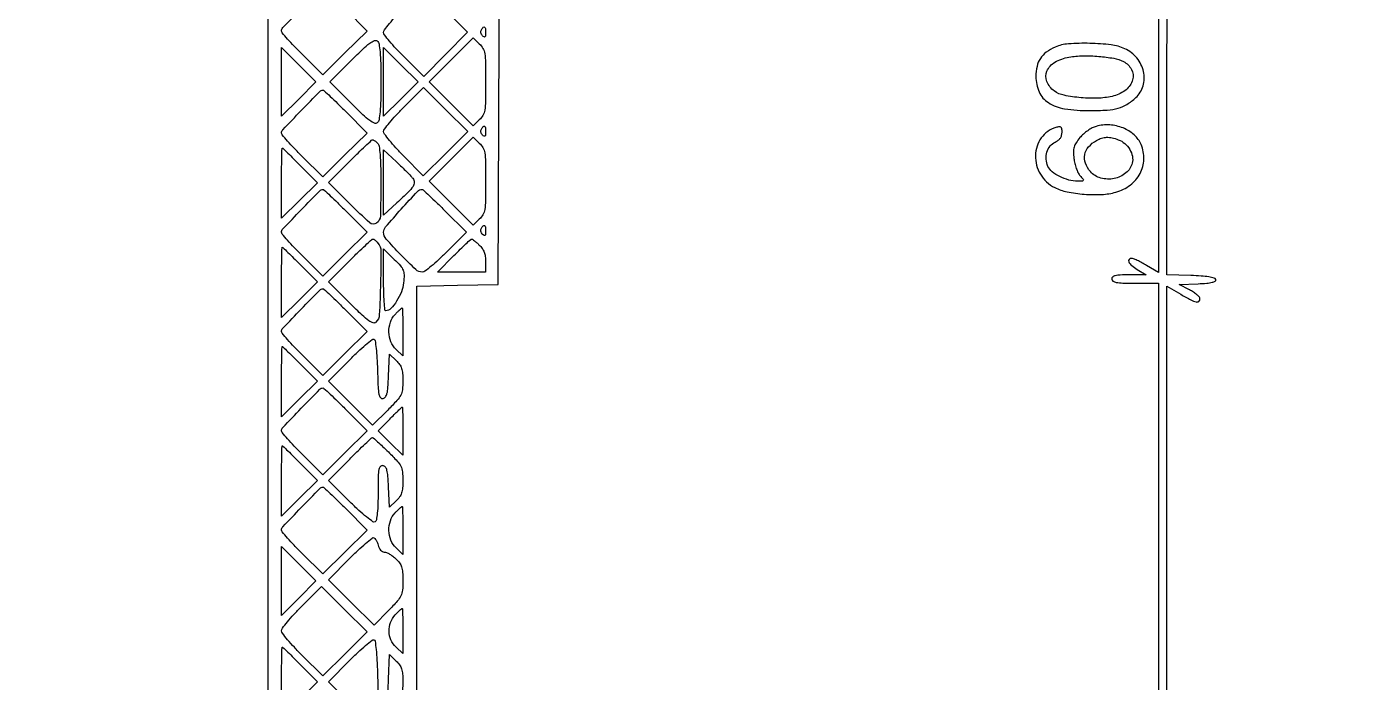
# Model space of a CAD drawing. Extents: x 0 to 836, y 5 to 589.
# Drawn here: x 98.1 to 139.16, y 268.54 to 288.66 of the extents above; entities that cross this region are included whole.
import ezdxf

# ---------------------------------------------------------------- set-up
doc = ezdxf.new("R2010")
doc.units = 0
doc.header["$MEASUREMENT"] = 0

msp = doc.modelspace()

# ---------------------------------------------------------------- linework, layer by layer
for points in [[(201.712326, 537.783562, -0.000001), (217.055896, 537.76491, -0.426088)], [(546.939, 229.3929, -0.000106), (546.943559, 250.949215, -0.000176), (546.957638, 269.095817, -0.000001), (546.976289, 285.583213, -0.415883)], [(836.0595, 588.6891), (420.497259, 588.710259, 0.000013), (261.145696, 588.714318, 0.000021), (126.989856, 588.708632), (4.934769, 588.698274, 0.19889), (4.878609, 588.675009, 0.198853), (4.855343, 588.618859), (4.83877, 516.273901, 0.000036), (4.826254, 436.744061, 0.000021), (4.8222, 342.282364), (4.8222, 95.946129), (4.469225, 95.920114, 0.031904), (4.160456, 95.877435, 0.315999), (4.075312, 95.787407, 0.415411), (4.137995, 95.703578, 0.035338), (4.43445, 95.6826), (4.8222, 95.6826), (4.8222, 50.2101), (4.8222, 4.7376), (420.462, 4.7376), (836.1018, 4.7376)], [(201.712326, 185.847562, -0.000001), (217.055896, 185.82891, -0.426088)], [(604.852986, 529.408162, -0.000002), (620.423836, 529.389509, -0.550615)], [(308.18842, 529.408162, -0.000002), (322.638019, 529.38951, -0.415836)], [(238.738155, 529.614638, -0.000002), (224.300981, 529.63329, -0.415836)], [(531.796111, 538.074638, -0.000002), (517.6951, 538.093291, -0.426056)], [(413.368417, 538.074638, -0.000002), (399.676779, 538.093291, -0.415815)], [(206.267293, 233.405114, -0.000001), (217.051222, 233.389599, -0.0589)], [(77.850638, 481.579418, -0.000002), (77.869294, 494.031443, -0.550517)], [(336.166934, 548.220763, -0.000002), (326.827688, 548.233536, -0.413812)], [(77.644162, 421.684687, -0.000002), (77.625507, 409.236574, -0.415775)], [(333.609652, 529.614638, -0.000003), (323.198363, 529.633296, -0.415688)], [(383.716206, 529.408162, -0.000003), (394.123716, 529.389504, -0.425916)], [(260.324089, 280.728444, -0.000002), (260.333986, 287.287743, -0.41377)], [(77.841889, 210.212758, -0.000002), (77.851786, 217.49274, -0.413814)], [(68.652554, 335.280239, -0.000012), (68.672972, 321.077246, -0.000309), (68.688474, 301.604946, -0.000063), (68.690329, 267.04413), (68.685458, 198.7677)], [(132.822, 290.6856), (132.822, 285.902134), (132.822, 281.118668), (132.455017, 281.333734, 0.010753), (132.307298, 281.416088, 0.013531), (132.166955, 281.485624, 0.011674), (132.047454, 281.537508, 0.096868), (131.989717, 281.5488, 0.218616), (131.913531, 281.513817, 0.30655), (131.90521, 281.44176, 0.101596), (131.995632, 281.3305, 0.034596), (132.16635, 281.209473), (132.4413, 281.041832), (131.91255, 281.041516, 0.009996), (131.643601, 281.035978, 0.048921), (131.493128, 281.015027, 0.110787), (131.413239, 280.975766, 0.227124), (131.3838, 280.9143, 0.266366), (131.420279, 280.850683, 0.088943), (131.5248, 280.812282, 0.037256), (131.723814, 280.792275, 0.00643), (132.1029, 280.7874), (132.822, 280.7874), (132.822, 261.6678)], [(133.0758, 261.623305), (133.0758, 280.69841), (133.502523, 280.446805, 0.009298), (133.812243, 280.271866, 0.065443), (133.973657, 280.210212, 0.236264), (134.054784, 280.229195, 0.222811), (134.091, 280.306431, 0.180386), (134.071114, 280.359757, 0.035725), (133.997808, 280.43308, 0.033672), (133.89522, 280.510547, 0.025766), (133.77375, 280.581381), (133.4565, 280.7451), (134.033268, 280.770246, 0.010182), (134.297494, 280.787162, 0.036329), (134.464742, 280.813625, 0.069509), (134.557766, 280.849528, 0.360342), (134.576341, 280.897146, 0.251947), (134.52716, 280.943646, 0.025187), (134.36352, 280.979109, 0.023026), (134.129293, 281.006641, 0.009412), (133.809223, 281.023344), (133.0758, 281.047787), (133.0758, 285.871687, -0.000843), (133.080013, 288.370431, -0.004709), (133.09714, 289.709544, -0.002526)], [(108.033687, 267.88641), (107.357287, 268.558843), (108.011503, 269.216918, -0.008182), (108.268472, 269.46708, -0.012728), (108.498832, 269.673298, -0.006929), (108.696114, 269.836402, -0.254596), (108.751809, 269.846444, -0.285226), (108.788568, 269.802347, -0.007983), (108.820345, 269.545776, -0.013454), (108.846374, 269.222545, -0.007349), (108.861784, 268.82507, 0.003506), (108.879785, 268.245778, 0.033885)], [(109.182356, 268.228609, 0.006229), (109.200911, 268.638597), (109.225523, 269.38939), (109.433561, 269.193948, -0.048698), (109.538488, 269.074143, -0.075631), (109.60071, 268.951953, -0.059811), (109.63225, 268.796791, -0.020268), (109.6416, 268.566213, -0.027995), (109.626588, 268.298303, -0.092548)]]:
    msp.add_lwpolyline(points, format="xyb")
for points in [[(105.4962, 290.679876), (105.4962, 266.614038)], [(110.0646, 262.634489), (110.0646, 280.698277), (111.31245, 280.721688), (112.5603, 280.7451), (112.582116, 285.79995), (112.603931, 290.8548)]]:
    msp.add_lwpolyline(points)
for points in [[(107.888191, 289.182021), (108.541913, 288.524443), (107.865123, 287.851623), (107.188333, 287.178802), (106.553767, 287.809134, -0.006272), (106.310589, 288.056826, -0.009458), (106.105604, 288.279194, -0.004832), (105.938915, 288.470724, -0.178485), (105.9192, 288.524193, -0.192259), (105.960519, 288.627678, -0.001907), (106.52223, 289.214452, -0.001843), (107.089416, 289.798121, -0.201678), (107.188067, 289.8396, -0.189182), (107.218886, 289.827507, -0.001546), (107.41287, 289.646436, -0.005248), (107.634255, 289.434087, -0.003319)], [(110.953572, 287.809876), (110.280074, 287.132405), (109.664737, 287.743635, -0.00967), (109.428996, 287.987038, -0.013809), (109.230155, 288.212631, -0.009678), (109.075236, 288.405987, -0.165519), (109.0494, 288.481893, -0.164102), (109.07506, 288.557972, -0.009578), (109.229166, 288.75258, -0.01369), (109.426919, 288.97974, -0.009593), (109.661368, 289.225001), (110.273337, 289.841081), (110.950204, 289.164215), (111.62707, 288.487348)], [(112.1796, 288.46908, -0.02285), (112.175618, 288.38199, -0.178281), (112.15845, 288.345921, -0.339454), (112.129996, 288.342513, -0.062607), (112.085451, 288.377109, -0.074436), (112.053737, 288.419991, -0.072722), (112.035656, 288.470618, -0.077894), (112.033521, 288.520999, -0.11056), (112.048144, 288.563229, -0.044558), (112.106732, 288.641488, -0.382301), (112.146688, 288.645852, -0.217734), (112.173645, 288.598826, -0.022936)], [(108.9648, 286.9632, -0.004846), (108.959346, 286.400487, -0.017151), (108.939966, 286.039827, -0.021741), (108.908406, 285.801127, -0.177618), (108.854044, 285.707598, -0.283564), (108.766748, 285.695287, -0.057072), (108.625005, 285.777678, -0.030349), (108.413927, 285.955913, -0.006606), (108.073479, 286.289439), (107.403669, 286.9632), (108.073479, 287.636961, -0.006606), (108.413927, 287.970487, -0.030349), (108.625005, 288.148722, -0.057072), (108.766748, 288.231113, -0.283564), (108.854044, 288.218802, -0.177618), (108.908406, 288.125273, -0.021741), (108.939966, 287.886573, -0.017151), (108.959346, 287.525913, -0.004846)], [(112.1796, 286.9632, -0.004241), (112.174515, 286.363677, -0.036928), (112.150376, 286.098516, -0.08434), (112.093859, 285.935054, -0.079023), (111.985591, 285.795232), (111.791581, 285.612969), (111.120425, 286.288085), (110.449269, 286.9632), (111.120425, 287.638315), (111.791581, 288.313431), (111.985591, 288.131168, -0.079023), (112.093859, 287.991346, -0.08434), (112.150376, 287.827884, -0.036928), (112.174515, 287.562723, -0.004241)], [(129.6495, 288.028947, 0.053672), (129.377015, 287.871871, 0.089458), (129.194664, 287.680853, 0.090403), (129.091722, 287.439681, 0.055837), (129.0573, 287.1324, 0.10406), (129.158034, 286.653623, 0.148393), (129.439181, 286.326118, 0.105117), (129.938665, 286.13964, 0.03681), (130.707, 286.082475, 0.014948), (131.246593, 286.098244, 0.05366), (131.586003, 286.155223, 0.072223), (131.850555, 286.272648, 0.044209), (132.122755, 286.479702, 0.140323), (132.345123, 286.83971, 0.124029), (132.357362, 287.281581, 0.116908), (132.155911, 287.69664, 0.115538), (131.788834, 287.979253, 0.076424), (131.363718, 288.098515, 0.024439), (130.707138, 288.145932, 0.024038), (130.053657, 288.129694, 0.085905)], [(131.742124, 287.586287, -0.152341), (131.990614, 287.342515, -0.193791), (132.025503, 287.025997, -0.158165), (131.825144, 286.724661, -0.101891), (131.447476, 286.534146, -0.056119), (130.999866, 286.465581, -0.030501), (130.44292, 286.477336, -0.02923), (129.92182, 286.551053, -0.110494), (129.622763, 286.684269, -0.135251), (129.394903, 286.976196, -0.203488), (129.397325, 287.294652, -0.162529), (129.641682, 287.566968, -0.086537), (130.0725, 287.721585, -0.038102), (130.497101, 287.762371, -0.025119), (130.987637, 287.74734, -0.02485), (131.44367, 287.687465, -0.073437)], [(107.888191, 286.051821), (108.541913, 285.394243), (107.865123, 284.721423), (107.188333, 284.048602), (106.553767, 284.678934, -0.006272), (106.310589, 284.926626, -0.009458), (106.105604, 285.148994, -0.004832), (105.938915, 285.340524, -0.178485), (105.9192, 285.393993, -0.192259), (105.960519, 285.497478, -0.001907), (106.52223, 286.084252, -0.001843), (107.089416, 286.667921, -0.201678), (107.188067, 286.7094, -0.189182), (107.218886, 286.697307, -0.001546), (107.41287, 286.516236, -0.005248), (107.634255, 286.303887, -0.003319)], [(110.947993, 284.759975), (110.267568, 284.07955), (109.658685, 284.696525, -0.009404), (109.425401, 284.941976, -0.013443), (109.228603, 285.168956, -0.009308), (109.074963, 285.363363, -0.163579), (109.049601, 285.438411, -0.165057), (109.074917, 285.513407, -0.009361), (109.229225, 285.707602, -0.013524), (109.42693, 285.934293, -0.00945), (109.661368, 286.179401), (110.273337, 286.795481), (110.950878, 286.117941), (111.628418, 285.4404)], [(112.1796, 285.42348, -0.02285), (112.175618, 285.33639, -0.178281), (112.15845, 285.300321, -0.339454), (112.129996, 285.296913, -0.062607), (112.085451, 285.331509, -0.074436), (112.053737, 285.374391, -0.072722), (112.035656, 285.425018, -0.077894), (112.033521, 285.475399, -0.11056), (112.048144, 285.517629, -0.044558), (112.106732, 285.595888, -0.382301), (112.146688, 285.600252, -0.217734), (112.173645, 285.553226, -0.022936)], [(130.904364, 285.598001, 0.055757), (130.785335, 285.550242, 0.028701), (130.648286, 285.466149, 0.028124), (130.515614, 285.362333, 0.037788), (130.408857, 285.253344, 0.029405), (130.290821, 285.095045, 0.074549), (130.230761, 284.96515, 0.072535), (130.210557, 284.821216, 0.026727), (130.222637, 284.616012, 0.031012), (130.249503, 284.46339, 0.027174), (130.29591, 284.30821, 0.028137), (130.353462, 284.172533, 0.069644), (130.414007, 284.083367, -0.010125), (130.507995, 283.975187, -0.29066), (130.512543, 283.940215, -0.281034), (130.482741, 283.920414, -0.009632), (130.336695, 283.9176, -0.06538), (130.066144, 283.953129, -0.050678), (129.788062, 284.058568, -0.053033), (129.555839, 284.207302, -0.117448), (129.427452, 284.372266, -0.088801), (129.371887, 284.589524, -0.091593), (129.396118, 284.810083, -0.097345), (129.494816, 284.996838, -0.116273), (129.651834, 285.118457, 0.05591), (129.742624, 285.172784, 0.077484), (129.808225, 285.241089, 0.081855), (129.847516, 285.323013, 0.071083), (129.861, 285.417381, 0.033646), (129.853749, 285.525015, 0.197222), (129.825967, 285.573093, 0.203472), (129.773041, 285.58694, 0.035991), (129.67065, 285.564311, 0.166211), (129.222601, 285.24521, 0.151956), (129.04334, 284.705924, 0.141227), (129.197458, 284.129575, 0.139974), (129.635059, 283.72128, 0.068762), (130.013845, 283.589282, 0.030667), (130.538277, 283.517146, 0.030666), (131.078529, 283.509546, 0.056497), (131.511904, 283.579537, 0.094057), (131.950497, 283.797141, 0.109336), (132.251659, 284.151179, 0.113597), (132.368229, 284.587896, 0.108016), (132.285614, 285.040405, 0.11261), (132.073483, 285.337511, 0.085907), (131.732827, 285.548756, 0.080936), (131.320923, 285.641802, 0.082894)], [(106.492778, 284.401689), (107.019168, 283.870578), (106.469184, 283.325483), (105.9192, 282.780388), (105.9192, 283.856594, -0.002054), (105.920896, 284.269264, -0.003426), (105.926131, 284.616664, -0.000473), (105.933145, 284.923378, -0.407257), (105.942794, 284.9328, -0.193708), (105.958794, 284.92636, -0.000647), (106.114084, 284.776786, -0.003383), (106.289276, 284.605301, -0.002097)], [(108.86328, 285.08508, -0.161484), (108.910291, 284.99142, -0.015431), (108.939798, 284.734008, -0.015073), (108.959007, 284.372783, -0.005746), (108.9648, 283.868739, -0.007702), (108.949104, 282.849903, -0.234602), (108.832135, 282.631492, -0.349844), (108.624746, 282.642872, -0.013642), (108.029316, 283.203356), (107.357287, 283.871443), (108.011009, 284.529021, -0.00347), (108.265094, 284.781083, -0.005473), (108.486951, 284.993436, -0.001679), (108.681109, 285.174027, -0.188655), (108.713245, 285.1866, -0.123383), (108.738329, 285.180315, -0.025963), (108.77733, 285.156778, -0.025733), (108.820854, 285.123943, -0.021906)], [(112.1796, 283.9176, -0.004241), (112.174515, 283.318077, -0.036928), (112.150376, 283.052916, -0.08434), (112.093859, 282.889454, -0.079023), (111.985591, 282.749632), (111.791581, 282.567369), (111.120425, 283.242485), (110.449269, 283.9176), (111.120425, 284.592715), (111.791581, 285.267831), (111.985591, 285.085568, -0.079023), (112.093859, 284.945746, -0.08434), (112.150376, 284.782284, -0.036928), (112.174515, 284.517123, -0.004241)], [(131.585368, 285.190376, -0.085784), (131.785597, 285.071853, -0.082624), (131.937481, 284.891641, -0.086689), (132.017651, 284.680243, -0.109293), (132.01177, 284.4716, -0.16313), (131.818244, 284.169218, -0.119704), (131.455358, 283.998469, -0.116706), (131.04702, 284.011066, -0.150427), (130.73106, 284.209958, -0.088728), (130.576434, 284.471833, -0.138217), (130.555187, 284.731353, -0.134064), (130.672982, 284.969376, -0.081178), (130.9185, 285.169019, -0.05298), (131.074225, 285.237601, -0.069353), (131.227311, 285.263958, -0.063219), (131.392464, 285.248345, -0.035715)], [(109.944936, 284.006384, -0.168991), (109.988823, 283.885583, -0.1476), (109.951588, 283.755815, -0.056938), (109.804969, 283.576808, -0.008051), (109.457432, 283.249993), (109.0494, 282.878487), (109.0494, 283.880958), (109.0494, 284.883429), (109.447215, 284.506264, -0.003365), (109.606846, 284.352866, -0.003836), (109.757519, 284.203844, -0.003481), (109.883538, 284.075504, -0.021507)], [(107.888191, 283.006221), (108.541913, 282.348643), (107.865123, 281.675823), (107.188333, 281.003002), (106.553767, 281.633334, -0.006272), (106.310589, 281.881026, -0.009458), (106.105604, 282.103394, -0.004832), (105.938915, 282.294924, -0.178485), (105.9192, 282.348393, -0.192259), (105.960519, 282.451878, -0.001907), (106.52223, 283.038652, -0.001843), (107.089416, 283.622321, -0.201678), (107.188067, 283.6638, -0.189182), (107.218886, 283.651707, -0.001546), (107.41287, 283.470636, -0.005248), (107.634255, 283.258287, -0.003319)], [(110.929876, 283.010137), (111.587395, 282.356474), (110.976165, 281.741137, -0.009648), (110.732783, 281.505396, -0.013783), (110.507253, 281.306555, -0.009645), (110.313953, 281.151599, -0.165601), (110.238194, 281.1258, -0.190621), (110.039596, 281.204369, -0.011446), (109.572253, 281.663316, -0.011669), (109.127213, 282.142729, -0.183234), (109.0494, 282.347933, -0.179149), (109.109856, 282.511248, -0.005512), (109.591112, 283.059847, -0.005023), (110.087261, 283.601945, -0.207811), (110.229659, 283.6638, -0.188632), (110.258212, 283.652631, -0.001315), (110.452961, 283.471787, -0.004821), (110.674747, 283.260708, -0.003037)], [(112.1796, 282.37788, -0.02285), (112.175618, 282.29079, -0.178281), (112.15845, 282.254721, -0.339454), (112.129996, 282.251313, -0.062607), (112.085451, 282.285909, -0.074436), (112.053737, 282.328791, -0.072722), (112.035656, 282.379418, -0.077894), (112.033521, 282.429799, -0.11056), (112.048144, 282.472029, -0.044558), (112.106732, 282.550288, -0.382301), (112.146688, 282.554652, -0.217734), (112.173645, 282.507626, -0.022936)], [(108.876649, 282.018378, -0.174278), (108.966229, 281.771158, -0.006914), (108.95522, 280.795674, -0.006652), (108.917638, 279.817915, -0.185798), (108.815624, 279.588942, -0.284198), (108.728541, 279.568509, -0.075667), (108.596027, 279.636551, -0.033362), (108.391084, 279.806428, -0.005911), (108.033018, 280.154076), (107.357287, 280.825843), (108.011009, 281.483421, -0.003938), (108.265559, 281.735472, -0.006165), (108.488878, 281.947836, -0.00212), (108.683621, 282.126976, -0.186998), (108.719806, 282.141, -0.136641), (108.747531, 282.133279, -0.030097), (108.788598, 282.10498, -0.029176), (108.833647, 282.065318, -0.024467)], [(111.983797, 281.957053, -0.051442), (112.073042, 281.85402, -0.060791), (112.133634, 281.740309, -0.056245), (112.168203, 281.608122, -0.035869), (112.1796, 281.449453), (112.1796, 281.1258), (111.441998, 281.1258), (110.704397, 281.1258), (111.2067, 281.6334, -0.003676), (111.40209, 281.827969, -0.00578), (111.573054, 281.991892, -0.001865), (111.72245, 282.130816, -0.188528), (111.748499, 282.141, -0.157869), (111.772338, 282.133281, -0.009303), (111.83391, 282.086966, -0.013305), (111.905913, 282.027523, -0.009363)], [(106.492778, 281.356089), (107.019168, 280.824978), (106.469184, 280.279883), (105.9192, 279.734788), (105.9192, 280.810994, -0.002054), (105.920896, 281.223664, -0.003426), (105.926131, 281.571064, -0.000473), (105.933145, 281.877778, -0.407257), (105.942794, 281.8872, -0.193708), (105.958794, 281.88076, -0.000647), (106.114084, 281.731186, -0.003383), (106.289276, 281.559701, -0.002097)], [(109.662502, 280.802224, -0.066732), (109.594387, 280.521181, -0.04824), (109.448961, 280.233073, -0.049407), (109.273197, 280.00781, -0.205176), (109.118172, 279.9414, -0.38735), (109.090542, 279.966583, -0.005036), (109.069602, 280.219807, -0.011306), (109.054345, 280.525764, -0.006803), (109.0494, 280.889169), (109.0494, 281.836939), (109.376695, 281.517344, -0.01703), (109.568542, 281.316803, -0.087465), (109.649286, 281.186486, -0.097618), (109.676194, 281.043168, -0.023876)], [(107.888191, 279.960621), (108.541913, 279.303043), (107.865123, 278.630223), (107.188333, 277.957402), (106.553767, 278.587734, -0.006272), (106.310589, 278.835426, -0.009458), (106.105604, 279.057794, -0.004832), (105.938915, 279.249324, -0.178485), (105.9192, 279.302793, -0.192259), (105.960519, 279.406278, -0.001907), (106.52223, 279.993052, -0.001843), (107.089416, 280.576721, -0.201678), (107.188067, 280.6182, -0.189182), (107.218886, 280.606107, -0.001546), (107.41287, 280.425036, -0.005248), (107.634255, 280.212687, -0.003319)], [(109.6416, 279.292153), (109.6416, 278.558306), (109.4301, 278.757, -0.110354), (109.272474, 278.988997, -0.088052), (109.211844, 279.286081, -0.087666), (109.257093, 279.587073, -0.107938), (109.402547, 279.830197, -0.006974), (109.475033, 279.90523, -0.010459), (109.540553, 279.968483, -0.005704), (109.596975, 280.019534, -0.183019), (109.614047, 280.026, -0.401662), (109.62525, 280.015269, -0.001379), (109.633506, 279.810432, -0.005864), (109.63962, 279.573544, -0.003519)], [(106.492778, 278.310489), (107.019168, 277.779378), (106.469184, 277.234283), (105.9192, 276.689188), (105.9192, 277.765394, -0.002054), (105.920896, 278.178064, -0.003426), (105.926131, 278.525464, -0.000473), (105.933145, 278.832178, -0.407257), (105.942794, 278.8416, -0.193708), (105.958794, 278.83516, -0.000647), (106.114084, 278.685586, -0.003383), (106.289276, 278.514101, -0.002097)], [(108.861969, 278.131126, 0.003948), (108.880073, 277.604942, 0.036907), (108.906327, 277.379765, 0.125014), (108.953751, 277.278659, 0.27464), (109.031169, 277.250626, 0.189929), (109.105954, 277.297934, 0.098056), (109.153414, 277.399833, 0.043251), (109.182454, 277.586975, 0.007528), (109.201211, 277.944282), (109.226121, 278.610228), (109.433861, 278.415067, -0.048823), (109.538593, 278.295424, -0.07558), (109.600738, 278.173263, -0.059739), (109.632254, 278.018096, -0.020265), (109.6416, 277.787613, -0.027995), (109.626588, 277.519703, -0.092548), (109.575159, 277.351372, -0.067417), (109.457957, 277.185707, -0.010325), (109.175843, 276.895349), (108.710086, 276.435378), (108.033687, 277.10781), (107.357287, 277.780243), (108.011503, 278.438318, -0.008181), (108.268472, 278.688481, -0.012725), (108.498832, 278.894704, -0.006927), (108.696115, 279.057816, -0.254546), (108.751809, 279.067864, -0.281707), (108.788057, 279.02497, -0.008843), (108.820181, 278.788014, -0.014388), (108.846495, 278.490735, -0.008254)], [(107.888191, 276.915021), (108.541913, 276.257443), (107.865123, 275.584623), (107.188333, 274.911802), (106.553767, 275.542134, -0.006272), (106.310589, 275.789826, -0.009458), (106.105604, 276.012194, -0.004832), (105.938915, 276.203724, -0.178485), (105.9192, 276.257193, -0.192259), (105.960519, 276.360678, -0.001907), (106.52223, 276.947452, -0.001843), (107.089416, 277.531121, -0.201678), (107.188067, 277.5726, -0.189182), (107.218886, 277.560507, -0.001546), (107.41287, 277.379436, -0.005248), (107.634255, 277.167087, -0.003319)], [(109.6416, 276.243686), (109.6416, 275.506971), (109.260733, 275.880764), (108.879867, 276.254556), (109.236048, 276.617478, -0.00324), (109.374363, 276.756596, -0.005133), (109.494852, 276.873792, -0.001471), (109.600531, 276.9739, -0.191126), (109.616914, 276.9804, -0.403157), (109.626966, 276.970722, -0.0011), (109.634349, 276.76399, -0.005234), (109.639826, 276.526176, -0.00314)], [(109.19479, 275.60854, -0.011159), (109.46338, 275.331176, -0.068662), (109.577001, 275.168576, -0.091161), (109.62704, 275.001486, -0.027296), (109.6416, 274.734987, -0.020264), (109.632257, 274.504558, -0.059698), (109.600754, 274.349388, -0.07555), (109.538652, 274.227244, -0.048894), (109.434029, 274.107692), (109.226459, 273.912689), (109.201379, 274.536197, 0.008241), (109.182409, 274.870511, 0.046652), (109.152879, 275.046334, 0.10477), (109.104363, 275.142221, 0.178111), (109.02825, 275.187956, 0.253391), (108.950214, 275.163149, 0.148024), (108.904341, 275.073456, 0.040721), (108.884201, 274.867436, 0.004013), (108.8802, 274.368996, -0.008317), (108.87424, 274.010681, -0.017395), (108.855278, 273.73247, -0.015194), (108.82743, 273.524681, -0.216703), (108.786809, 273.464067, -0.303266), (108.723007, 273.466322, -0.01208), (108.528128, 273.613974, -0.017355), (108.2933, 273.814696, -0.010125), (108.025353, 274.070496), (107.357287, 274.734643), (108.011009, 275.392221, -0.002978), (108.264607, 275.644295, -0.004735), (108.484927, 275.856636, -0.001262), (108.678544, 276.038814, -0.190361), (108.706355, 276.0498, -0.183123), (108.733577, 276.039484, -0.002559), (108.867003, 275.92018, -0.00676), (109.020527, 275.777668, -0.004352)], [(106.492778, 275.264889), (107.019168, 274.733778), (106.469184, 274.188683), (105.9192, 273.643588), (105.9192, 274.719794, -0.002054), (105.920896, 275.132464, -0.003426), (105.926131, 275.479864, -0.000473), (105.933145, 275.786578, -0.407257), (105.942794, 275.796, -0.193708), (105.958794, 275.78956, -0.000647), (106.114084, 275.639986, -0.003383), (106.289276, 275.468501, -0.002097)], [(107.888191, 273.869421), (108.541913, 273.211843), (107.865123, 272.539023), (107.188333, 271.866202), (106.553767, 272.496534, -0.006272), (106.310589, 272.744226, -0.009458), (106.105604, 272.966594, -0.004832), (105.938915, 273.158124, -0.178485), (105.9192, 273.211593, -0.192259), (105.960519, 273.315078, -0.001907), (106.52223, 273.901852, -0.001843), (107.089416, 274.485521, -0.201678), (107.188067, 274.527, -0.189182), (107.218886, 274.514907, -0.001546), (107.41287, 274.333836, -0.005248), (107.634255, 274.121487, -0.003319)], [(109.6416, 273.200953), (109.6416, 272.467106), (109.4301, 272.6658, -0.110354), (109.272474, 272.897797, -0.088052), (109.211844, 273.194881, -0.087666), (109.257093, 273.495873, -0.107938), (109.402547, 273.738997, -0.006974), (109.475033, 273.81403, -0.010459), (109.540553, 273.877283, -0.005704), (109.596975, 273.928334, -0.183019), (109.614047, 273.9348, -0.401662), (109.62525, 273.924069, -0.001379), (109.633506, 273.719232, -0.005864), (109.63962, 273.482344, -0.003519)], [(108.881906, 272.744128, 0.059969), (108.910836, 272.665525, 0.06608), (108.956899, 272.59883, 0.07505), (109.012359, 272.553559, 0.13253), (109.068912, 272.537831, -0.098582), (109.136755, 272.523778, -0.030631), (109.230405, 272.477143, -0.029294), (109.331112, 272.410898, -0.028453), (109.424422, 272.332734, -0.046018), (109.537356, 272.205169, -0.080308), (109.601457, 272.079721, -0.060915), (109.632732, 271.917485, -0.017192), (109.6416, 271.659663, -0.022724), (109.628281, 271.366756, -0.089829), (109.580355, 271.193624, -0.07146), (109.469653, 271.02897, -0.01114), (109.199783, 270.743247), (108.757967, 270.295873), (108.057685, 270.992517), (107.357404, 271.689161), (108.011561, 272.347177, -0.007972), (108.268342, 272.597366, -0.012427), (108.498163, 272.8037, -0.006618), (108.695125, 272.967426, -0.255882), (108.749476, 272.977275, -0.142476), (108.785023, 272.952705, -0.04162), (108.822927, 272.897271, -0.038137), (108.857108, 272.824729, -0.032819)], [(107.866356, 269.411338), (107.189681, 268.734663), (106.554441, 269.365664, -0.009369), (106.311069, 269.616645, -0.013445), (106.105802, 269.848623, -0.009229), (105.945344, 270.047438, -0.166663), (105.9192, 270.123693, -0.164069), (105.944851, 270.199762, -0.009591), (106.098801, 270.394214, -0.013701), (106.296373, 270.621192, -0.009602), (106.530607, 270.866236), (107.142013, 271.48175), (107.842522, 270.784881), (108.54303, 270.088012)], [(109.6416, 270.113053), (109.6416, 269.421506), (109.4301, 269.6202, -0.102253), (109.27584, 269.839597, -0.095577), (109.216352, 270.107586, -0.095278), (109.260772, 270.379181, -0.100862), (109.402547, 270.608797, -0.006974), (109.475033, 270.68383, -0.010459), (109.540553, 270.747083, -0.005704), (109.596975, 270.798134, -0.183019), (109.614047, 270.8046, -0.400796), (109.62524, 270.79391, -0.001551), (109.633506, 270.601458, -0.006222), (109.63962, 270.378223, -0.003734)], [(106.492778, 269.089089), (107.019168, 268.557978), (106.469184, 268.012883), (105.9192, 267.467788), (105.9192, 268.543994, -0.002054), (105.920896, 268.956664, -0.003426), (105.926131, 269.304064, -0.000473), (105.933145, 269.610778, -0.407257), (105.942794, 269.6202, -0.193708), (105.958794, 269.61376, -0.000647), (106.114084, 269.464186, -0.003383), (106.289276, 269.292701, -0.002097)]]:
    msp.add_lwpolyline(points, format="xyb", close=True)
for points in [[(106.447104, 286.435296), (105.9192, 285.907392), (105.9192, 286.9632), (105.9192, 288.019008), (106.447104, 287.491104), (106.975008, 286.9632)], [(109.577304, 286.435296), (109.0494, 285.907392), (109.0494, 286.9632), (109.0494, 288.019008), (109.577304, 287.491104), (110.105208, 286.9632)], [(106.447104, 271.122696), (105.9192, 270.594792), (105.9192, 271.6506), (105.9192, 272.706408), (106.447104, 272.178504), (106.975008, 271.6506)]]:
    msp.add_lwpolyline(points, close=True)

doc.saveas('drawing.dxf')
